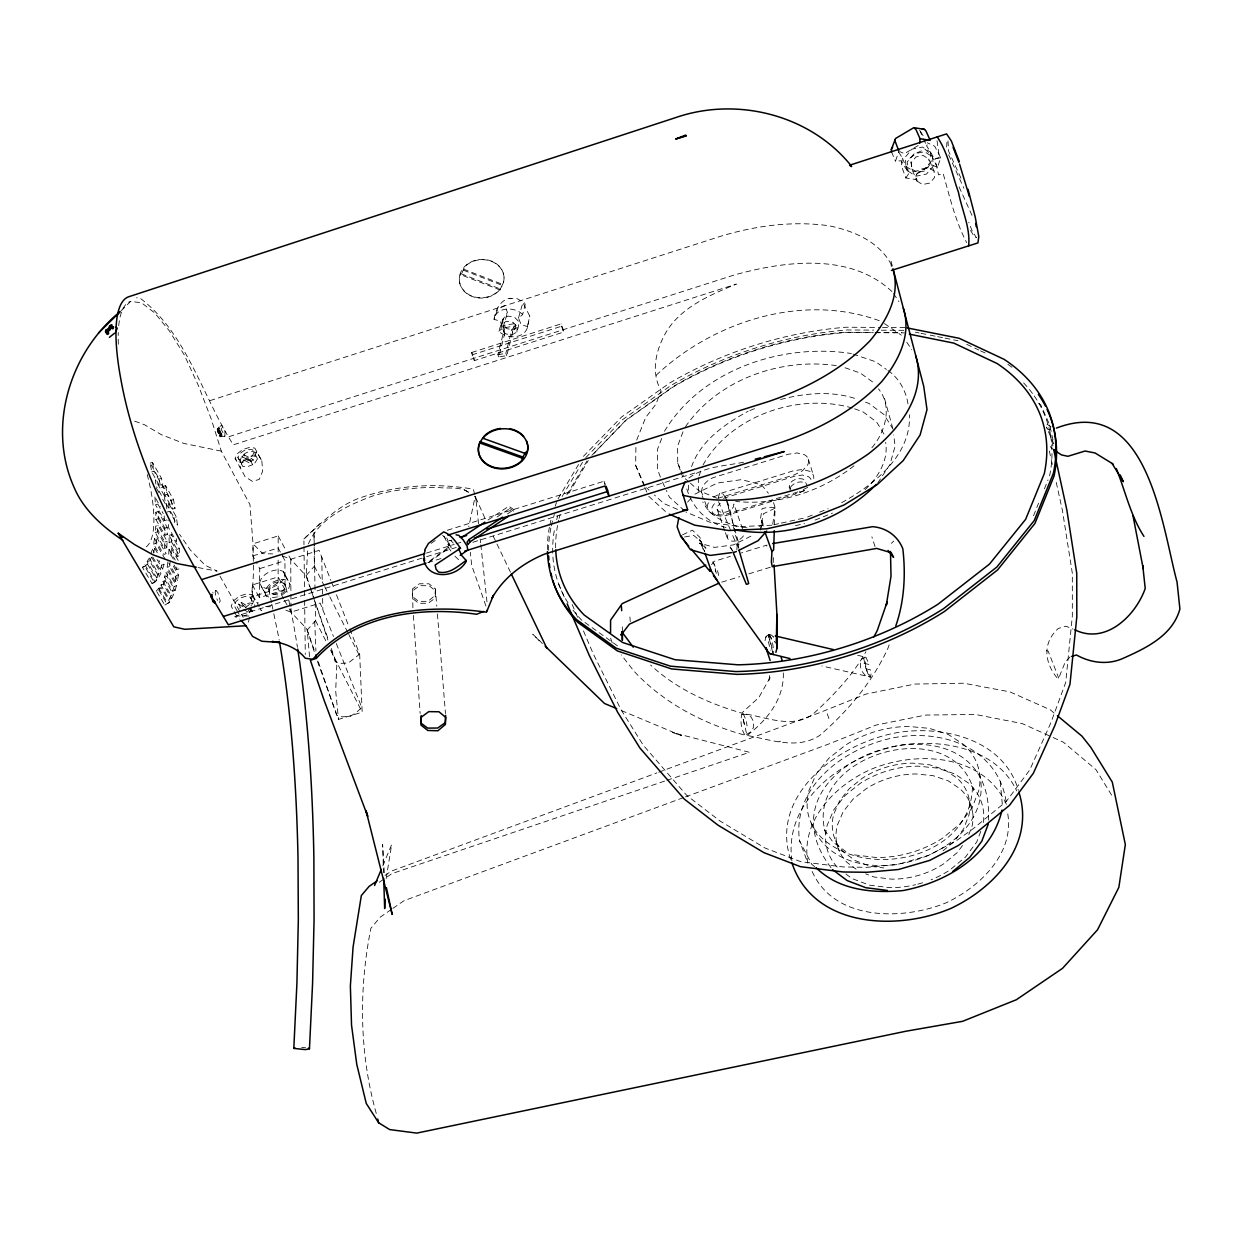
<?xml version="1.0" encoding="UTF-8"?>
<svg xmlns="http://www.w3.org/2000/svg" width="1242" height="1242" viewBox="0 0 1242 1242"><rect width="100%" height="100%" fill="white"/><g stroke="black" fill="none" stroke-linecap="round" stroke-linejoin="round"><path stroke-width="0.75" stroke-dasharray="5 3.75" d="M283.611 598.722L278.084 588.646L278.146 559.537M278.161 551.821L278.192 535.923L253.026 543.841L252.84 555.935L257.063 563.666M791.868 860.815C783.267 797.938 846.625 755.229 901.335 744.921C943.656 739.006 996.767 748.445 1016.717 790.906M252.84 555.935L278.177 547.97L284.961 560.685L285.008 589.655L259.407 597.65L259.749 568.603L257.948 565.312M644.055 485.746L635.64 465.393L635.935 445.49M285.008 589.655L278.115 576.893L252.39 584.935L251.148 606.018M476.105 500.852L475.189 496.303L468.824 526.686M261.829 460.922L262.667 471.199L259.299 479.334L252.592 481.461L245.14 476.773L235.111 458.314L237.284 453.703L242.749 449.542L249.456 447.399L254.827 448.098L261.829 460.922L257.948 454.075C251.971 448.641 242.656 452.352 240.436 459.664L240.172 467.83M774.496 524.823L775.101 507.404L772.353 499.129M988.461 820.139C995.494 679.25 743.523 757.62 832.528 869.586M311.137 590.121L306.277 575.465L307.643 550.299M937.027 140.703L939.418 157.594L934.838 159.085L938.579 174.889L943.144 173.43C949.664 196.826 955.377 221.029 966.68 242.625M412.903 607.742L412.468 588.925L419.47 583.771L428.987 583.787L435.399 588.972L436.796 606.236M179.019 568.914L176.69 569.643L176.876 566.43M170.977 554.972L171.349 548.56L169.021 549.306L168.633 555.717L170.977 554.972L174.548 561.167M435.399 588.972L435.01 595.461L427.993 601.361L418.538 601.345L412.111 596.207M166.77 547.691L167.158 541.295L158.029 525.428L155.685 526.173L155.234 532.57L164.41 548.436L166.77 547.691L157.594 531.809L158.029 525.428M527.431 327.438L527.353 326.491L521.236 324.83L518.488 317.999L522.618 314.63L525.18 304.632L524.745 303.095L522.913 302.551L529.682 315.996L527.431 327.438A17.326 13.538 16.7 0 1 499.548 332.049L498.88 331.179L502.296 320.545L507.481 312.41L504.733 305.625L497.685 309.242L494.052 319.396L500.169 321.057L502.963 327.857L498.88 331.179M164.41 548.436L164.829 542.024L155.685 526.173M946.637 147.053L946.947 142.193M947.972 140.889L948.64 151.229L961.386 179.081M501.52 324.224L501.131 329.44L505.463 333.865L511.983 334.905L516.889 331.987L518.349 326.817L518.783 321.6L514.467 317.16L507.931 316.105L503.041 319.07L501.52 324.224L506.425 321.259L512.977 322.315L517.309 326.77L516.889 331.987M503.041 319.07L502.653 324.286L506.969 328.695L513.458 329.751L518.349 326.817M252.219 596.269L253.523 571.537L253.026 544.275M769.59 675.539L768.922 681.097L770.024 677.62L758.893 697.445L741.722 713.125C708.608 703.5 676.067 688.767 650.637 665.044M783.329 672.916C784.214 699.106 766.64 720.779 746.737 735.668C704.276 724.272 663.849 703.407 633.731 670.882L621.217 654.813M250.9 607.897L249.285 614.169L243.836 615.861L239.489 615.085L237.89 612.135M790.098 490.217L789.431 484.007C792.551 479.443 798.885 477.394 804.04 479.474L806.958 484.985M386.169 878.56L391.665 844.544L382.753 865.922M308.435 543.872C318.946 518.395 348.179 505.013 372.74 495.993C393.621 489.488 415.651 487.469 437.432 487.345C447.601 489.084 459.587 485.948 468.498 492.251M772.741 524.233L775.101 507.404L767.758 507.264L762.076 508.661L760.523 518.675L763.085 525.971M760.492 529.806L761.874 520.382L763.659 525.661M167.981 561.726L167.096 567.315L175.215 581.272L177.559 580.542L178.413 574.937L173.026 565.638M772.772 652.702L768.27 634.74L766.035 636.742L764.932 640.981L766.019 636.696L768.456 634.584L771.53 635.097L773.502 637.13L771.53 635.066L768.456 634.584L768.425 641.788L770.428 650.234M175.215 581.272L176.085 575.667L168.881 563.263M177.559 580.542L169.455 566.569L170.34 560.98M743.446 535.876C740.387 540.379 734.1 542.552 729.038 540.317L727.284 538.019L727.765 535.054L730.327 532.197M766.764 546.107L766.919 545.098L741.334 552.969M773.192 562.61L773.549 556.199M724.738 530.831L717.1 509.251L717.597 506.301L720.205 503.429M165.202 559.257L155.964 543.344L156.911 537.786L154.536 538.547L153.573 544.089L159.131 553.637M248.509 622.164L249.502 616.963M760.601 529.961L761.998 523.705L759.514 526.468M898.835 152.098L902.391 158.107L901.319 165.574L905.868 177.963L916.472 179.64L916.813 173.818L932.012 164.922L937.415 167.359L940.768 157.889L934.76 146.292L927.277 142.752M506.783 355.631L505.851 353.396L511.766 329.844L513.8 327.593L514.949 323.603L504.159 325.388L502.994 329.378L504.764 333.368L498.787 356.92L506.783 355.631L512.667 332.064L514.7 329.813L515.849 325.823L514.949 323.603M498.787 356.92L497.871 354.7L503.864 331.148L502.994 329.378M527.353 326.491L529.511 318.79M736.832 549.942L737.391 542.909L738.943 548.452M518.488 317.999L522.913 302.551M175.106 590.431L176.457 585.712L168.307 571.708L165.931 572.453L164.534 577.142L172.731 591.176L175.106 590.431L166.909 576.397L168.307 571.708M172.731 591.176L174.097 586.457L165.931 572.453M502.963 327.857L507.481 312.41M503.895 331.598L505.059 327.609L504.159 325.388M718.218 498.026L719.584 493.4L721.959 492.67C733.432 506.565 730.808 528.44 739.052 544.384L736.708 545.114L731.647 532.911M494.052 319.396C495.294 310.593 499.858 300.269 509.639 298.328L517.34 298.748L524.745 303.095M152.75 557.021L160.234 569.814L162.624 569.053L164.037 564.396L162.19 561.198M160.234 569.814L161.662 565.141L158.883 560.359M153.278 553.078L154.753 548.436L152.362 549.197L150.887 553.823M905.868 177.963L908.88 173.414L901.04 160.761L895.466 161.243L898.898 151.182M889.148 644.846L887.937 648.293C872.272 682.184 847.929 711.076 819.829 735.357C796.821 750.494 769.419 739.099 744.998 735.093C740.931 729.24 740.248 721.136 741.769 714.29L743.135 713.638C765.553 716.743 790.719 728.852 811.989 715.035C832.575 696.42 852.26 676.052 865.938 651.708M277.385 596.936L271.035 597.79L266.409 596.144L259.578 583.01C261.457 574.58 270.585 570.078 278.643 569.814L283.269 571.413L290.069 584.532L288.377 589.282L283.735 593.816L278.969 596.16M708.39 502.777C703.096 513.753 719.661 518.333 727.548 515.073L799.879 492.67L806.539 489.364M283.269 571.413L284.977 575.062L283.285 579.797L278.612 584.345L272.231 587.482L265.866 588.335L261.224 586.69M699.06 475.826L702.351 466.775M703.019 464.958C731.119 415.201 799.072 392.255 852.943 408.214M266.409 596.144L264.748 592.45C266.58 584.035 275.693 579.502 283.719 579.269L288.346 580.883M691.561 466.713C700.535 440.724 724.986 423.972 748.088 411.257M683.007 431.812L677.604 446.08L677.728 463.188L680.259 470.159M980.761 831.364L976.724 842.014L965.531 857.027L949.959 869.928A82.22 61.091 -16.5 0 1 931.112 879.771M968.807 834.593L972.113 825.961A66.944 49.789 -16.4 0 0 960.097 788.872L947.972 780.721L933.006 775.66L916.239 773.968A71.353 53.127 -16.5 0 0 866.062 788.825L852.943 799.336L843.178 811.678L837.418 825.045A66.913 49.773 -16.6 0 0 847.199 862.569L856.048 869.136M661.738 438.364L657.623 448.999L657.561 469.492L661.023 478.791M664.486 431.269C701.575 369.619 782.258 342.823 851.344 353.52M1070.107 656.894L1065.248 661.986L1058.743 678.101L1056.895 677.651C1044.196 661.986 1042.473 642.611 1058.324 628.468L1065.884 626.185L1073.057 629.089M636.68 440.118L645.685 417.498L656.055 403.992L661.008 390.656C651.056 372.631 655.419 352.216 664.563 334.89C679.017 307.892 709.524 295.239 736.382 284.076L233.341 444.822C202.384 396.803 187.371 334.238 140.299 298.313L136.527 297.769M1033.53 515.678L1038.622 503.15M1044.413 488.836L1048.046 479.893M252.421 604.093L254.734 598.737L252.561 594.825L246.723 593.816L239.473 596.082L233.543 600.771L231.167 606.112L233.31 610.055M711.619 564.613L713.933 561.415L730.374 556.354M257.498 458.764L254.889 462.987L245.963 458.158L244.255 454.914L242.035 456.606L243.743 459.85L252.654 464.694L246.801 466.93L242.78 466.387L237.859 457.429L239.473 453.982L243.572 450.877L248.571 449.278L252.592 449.806L257.498 458.764L255.992 456.311L251.971 455.783L245.963 458.158M254.082 452.259L252.483 455.705L248.384 458.826L243.354 460.425L239.333 459.897L237.859 457.429M256.846 451.374L254.703 455.985L249.207 460.177L242.469 462.334L237.082 461.605L235.111 458.314M478.558 523.736L475.748 497.592L485.917 520.445M241.305 463.918L243.743 459.85M171.644 598.411L173.492 594.67L165.264 580.604L162.873 581.349L160.963 585.06L169.254 599.156L171.644 598.411L163.354 584.299L165.264 580.604M169.254 599.156L171.117 595.415L173.492 594.67M159.023 576.925L160.948 573.245L151.555 557.208L149.149 557.968L147.161 561.617L156.616 577.685L159.023 576.925L149.583 560.856L151.555 557.208M156.616 577.685L158.557 573.99L160.948 573.245M460.953 273.675L459.695 275.941A22.403 19.173 -5.4 0 0 471.976 296.419A22.403 19.173 -5.4 0 0 498.57 291.063L499.843 288.812L460.953 273.675L461.077 274.839L500.014 289.976L503.662 282.043A22.403 19.173 -5.4 0 0 491.444 261.348A22.403 19.173 -5.4 0 0 464.694 266.813L461.077 274.839M219.415 602.463L220.253 600.973L217.831 592.543L215.984 590.509L212.304 591.658M215.984 590.509L215.145 591.968L215.797 596.098L217.567 600.445M562.098 496.505L582.529 462.257M566.849 494.782L586.907 461.092M568.727 493.416L588.258 460.596M558.077 498.741L578.555 464.492M940.768 157.889L934.279 158.448L926.594 145.764L928.395 143.063M877.675 483.076L889.909 464.648L895.094 446.235L893.712 434.855M871.9 447.725C885.36 431.952 892.796 406.398 878.513 388.886M224.864 436.284L225.019 431.626L221.728 425.432L217.598 427.543L217.474 431.626L220.222 436.765L224.864 436.284L221.573 430.089L221.728 425.432M714.398 503.771L712.675 506.146A13.491 8.415 -19.5 0 0 714.662 514.514L717.224 515.601M685.444 426.798C717.876 379.524 780.613 357.634 836.285 365.598M962.519 845.523L957.116 852.711L943.656 863.842A71.213 52.909 -16.5 0 1 891.244 879.134L874.011 876.992L865.658 873.84M656.273 375.379L656.909 374.556C715.113 320.312 805.033 292.429 881.385 321.492M314.164 547.272L314.366 566.166L306.277 575.465M217.117 429.468L217.8 428.707L219.492 430.865L218.483 431.191L217.117 429.468L218.142 429.142M217.381 431.005L218.049 430.244L219.756 432.402L220.331 435.88L217.381 431.005L218.39 430.679M309.553 656.723L307.209 630.098L315.561 620.658L315.22 601.423M474.677 494.502L473.357 489.193C436.827 482.796 398.62 484.908 363.394 496.769C339.159 504.143 321.88 522.634 303.902 538.997L303.98 544.757M790.486 487.283C793.591 482.703 799.926 480.654 805.08 482.75M163.851 603.534L156.383 590.913L158.805 590.152L161.196 587.497L169.812 602.106L164.782 605.102L169.812 602.106M156.383 590.913L158.79 588.242L161.196 587.497M154.427 582.731L156.849 580.092L147.348 563.961L142.426 567.315L151.99 583.492L154.427 582.731L144.864 566.538L147.348 563.961M687.571 502.125L691.251 498.135M151.99 583.492L156.849 580.092M585.789 457.646L622.459 419.765L670.556 385.734A268.35 169.036 -17.9 0 1 847.013 329.968L873.716 330.139M591.86 455.348L625.192 420.867L672.527 387.349A263.739 166.102 -17.9 0 1 846.206 332.483L873.343 332.67M594.142 453.237L626.946 419.299L673.552 386.309A259.423 163.106 -18 0 1 844.607 332.251L873.25 332.452M583.429 456.342L621.45 417.11L669.609 383.064A268.629 168.959 -17.9 0 1 846.221 327.22L880.594 327.422M121.079 310.857L130.721 301.356L141.635 302.862L154.784 312.984L169.254 330.745L184.251 354.886L198.503 385.843L211.187 418.88L221.324 451.157L249.968 504.656L253.026 543.841L262.792 553.637L272.743 553.901M303.902 538.997L320.979 522.54M891.352 543.344L893.805 541.046M349.825 628.98L359.668 654.177L348.365 662.964L340.603 663.352L335.185 661.738L330.946 649.054M865.069 489.627C877.752 477.86 888.822 460.239 885.608 442.323M854.015 465.812C821.148 491.785 777.539 505.727 735.683 501.457M943.02 850.77L953.856 841.859L963.606 828.88L968.946 815.062A67.27 49.758 -16.5 0 0 956.93 777.989L944.758 769.854L929.746 764.824L912.901 763.162A71.694 53.096 -16.6 0 0 862.491 778.113L849.311 788.654L839.483 801.012L833.692 814.395A67.239 49.758 -16.7 0 0 843.458 851.903L855.272 860.644L870.347 866.295L883.807 867.941M429.949 560.779L448.284 547.365L450.256 547.132L446.996 540.13L442.633 535.24M247.779 608.518L252.623 611.514L253.71 610.645M239.644 608.145L240.544 607.431L238.681 604.109L241.088 602.215L249.145 607.198M241.088 602.215L242.951 605.522L249.471 602.96L253.818 603.721M245.559 607.509L249.999 603.985L251.738 599.995L250.123 597.06L245.761 596.3L240.343 598.007L235.918 601.501L234.148 605.491L238.557 613.424M242.035 456.606L250.931 461.45L253.182 459.726L254.889 462.987M688.891 477.999C704.493 466.2 725.732 466.029 744.222 462.086M428.676 562.424L450.256 547.132M431.145 543.344L435.461 540.301M391.323 909.454L380.3 917.093L370.892 928.286C358.55 989.998 359.342 1054.66 376.807 1115.332M392.891 908.368L403.929 900.745L683.705 797.519M384.973 875.486L391.308 871.139L656.94 772.866M379.291 882.27L385.548 877.97M387.116 876.899L391.82 873.654L665.107 780.939M488.028 520.025L508.816 506.208L513.862 509.655L514.856 511.952L509.81 508.506L508.816 506.208M497.033 516.998L509.81 508.506M507.45 513.924L513.862 509.655M841.641 502.668C873.949 484.861 911.457 455.286 909.408 414.735M807.719 487.361L799.646 491.382M713.607 497.079L721.602 493.105L793.685 470.718L802.472 469.476L809.737 471.308A16.969 10.557 -18 0 1 813.758 478.605M918.149 145.547L904.409 153.666L900.279 151.803M774.977 508.242L763.426 513.784L761.548 522.587L762.836 526.204M682.448 534.852L692.462 530.21L699.914 537.413L704.742 551.417M750.851 536.187L733.432 544.896L714.507 547.396L699.324 543.049L705.968 548.281L699.541 539.633L703.438 550.315M804.055 490.807L795.594 493.416M694.915 494.145L717.286 483.045L741.583 479.629L761.532 484.846L768.379 493.276M273.038 594.514L281.546 591.984L284.589 589.003L285.707 585.898L284.589 583.492L281.546 582.436L277.416 582.995L270.228 587.978L269.11 591.083L270.197 593.505L277.571 594.934A9.098 6.707 -10.8 0 0 285.986 587.373L284.744 584.314L281.748 582.514M779.184 741.784L780.519 741.148M749.873 410.543L755.229 408.401M807.595 516.982L812.734 514.918M819.596 512.17L828.166 508.739M815.109 520.056L832.466 513.101M248.928 616.016L236.772 616.001L424.795 557.27M658.757 772.182L818.866 712.955L865.953 694.092L914.873 684.063L963.776 683.224L1009.824 691.841L1050.142 709.71L1055.917 714.523M685.522 796.852L829.051 743.896L875.967 725.095L925.663 715.066L975.389 714.461L1022.275 723.589L1051.4 736.77M666.938 780.318L749.485 752.31L672.621 732.547L681.579 735.73L620.255 710.082M209.945 400.638L721.105 236.135C755.99 225.671 792.66 220.657 828.942 225.78C854.496 230.965 880.935 242.283 892.625 267.232L890.964 260.913L891.259 266.611M219.166 432.061L220.191 431.735L221.852 433.862L219.166 432.061L217.987 428.226L218.887 427.155L219.492 430.865M218.732 432.728L219.756 432.402M471.681 352.511L561.073 323.883L563.309 329.689L563.728 332.033L474.382 360.615L471.681 352.511L474.382 360.615M219.43 433.598L220.439 433.272L222.116 435.383L219.43 433.598L219.881 436.346L221.029 436.765L220.439 433.272M220.502 433.737L221.511 433.411L221.775 434.948L220.75 435.274M219.182 435.476L220.905 436.02L219.881 436.346M471.96 354.886L561.477 326.242L561.073 323.883M229.009 436.641L733.556 275.212C784.742 260.836 850.615 252.219 892.455 292.025M150.189 463.111L152.502 462.366L161.476 478.294L163.012 487.097L160.715 487.827L151.726 471.944L150.189 463.111L159.178 479.024L160.715 487.827M151.726 471.944L154.024 471.199L163.012 487.097M159.178 479.024L161.476 478.294M163.307 486.336L165.605 485.606L173.492 499.595L175.044 508.366L172.762 509.08L164.86 495.123L163.307 486.336L171.21 500.309L172.762 509.08M164.86 495.123L167.142 494.394L175.044 508.366M162.702 499.284L165.403 504.035L164.332 495.698L162.034 496.427L156.616 486.895M166.847 519.901L164.534 520.631L155.467 504.795L157.796 504.05L157.563 500.945M171.21 500.309L173.492 499.595M166.816 508.708L166.164 503.709L168.462 502.979L176.364 516.92L177.466 525.242L175.169 525.971M155.793 512.278L158.122 511.533L167.204 527.369L167.313 534.51L164.969 535.255L155.855 519.404L155.793 512.278L164.876 528.114L164.969 535.255M167.251 512.046L169.549 511.316L177.466 525.242M155.855 519.404L158.215 518.659L158.122 511.533M166.164 503.709L174.082 517.65L176.364 516.92M164.876 528.114L167.204 527.369M155.234 532.57L157.594 531.809M169.052 535.38L171.365 534.65L179.329 548.56L179.485 555.702L177.156 556.432L169.16 542.521L169.052 535.38L177.032 549.29L177.156 556.432M153.573 544.089L155.964 543.344M164.829 542.024L167.158 541.295M169.16 542.521L171.489 541.791L171.365 534.65M177.032 549.29L179.329 548.56M147.161 561.617L149.583 560.856M142.426 567.315L144.864 566.538M161.662 565.141L164.037 564.396M167.096 567.315L169.455 566.569M164.534 577.142L166.909 576.397M176.085 575.667L178.413 574.937M160.963 585.06L163.354 584.299M174.097 586.457L176.457 585.712M259.749 568.603L284.961 560.685M282.353 555.904L290.737 559.273L319.132 550.361L330.853 580.402M447.368 530.241L604.093 481.213L605.413 484.582M278.084 588.646L252.204 596.734L258.336 603.053M444.108 536.265L448.704 546.123L448.269 541.248L451.933 540.099M426.549 553.047L454.23 544.4M456.078 543.825L461.589 542.102M237.75 615.628L234.738 616.56L240.016 619.168M426.658 556.695L456.249 547.474M472.892 542.273L696.669 472.472M427.807 562.626L442.587 558.031M285.815 610.133L290.985 612.151L320.172 603.069L333.461 636.432M723.449 498.321L795.097 476.074L802.363 475.049L808.169 476.524A13.553 8.461 -17.9 0 1 811.197 480.08M797.83 491.956L726.71 513.971L722.254 514.964L714.057 514.576M721.742 582.156L739.797 576.63M748.817 573.851L770.459 567.206M317.331 661.07L338.507 719.413L362.167 712.163L359.668 654.177M780.55 399.52C805.313 392.969 832.621 390.516 857.12 399.194M717.969 498.29L794.352 474.832L802.487 470.78L807.611 465.051A17.078 10.526 -18 0 0 804.552 454.758L797.255 452.957L788.422 454.215L715.889 476.804C706.093 479.133 696.684 489.783 704.152 499.641M773.719 524.776L779.402 523.519M781.296 523.099L805.887 517.666M795.454 525.63L804.537 523.627M505.059 327.609L515.849 325.823M497.871 354.7L505.851 353.396M684.621 536.994L693.626 535.38L700.814 541.357L704.478 551.712M771.825 525.195L738.912 526.67L709.57 522.106L685.894 511.968M882.503 327.422L905.402 327.562M881.339 330.186L906.132 330.341M875.16 332.468L901.878 332.654M875.284 332.685L904.378 332.887M741.94 714.321L746.923 714.398L751.208 717.131L753.63 721.819L753.552 727.207L750.944 731.864L746.38 734.472L746.954 735.481L742.98 718M265.648 606.655L272.479 606.81M864.028 663.306L869.214 664.517L865.891 657.22L863.314 656.63L866 668.786L870.642 677.061L821.862 665.96M509.639 298.328L511.13 298.406M301.682 1047.487L305.579 1047.72M854.434 854.9L876.231 857.508A89.921 65.686 -16.7 0 0 942.771 838.024L959.864 823.974L972.16 807.688L978.82 790.393A84.565 61.836 -16.6 0 0 963.528 744.408L948.236 734.457L929.42 728.355L908.368 726.446A90.154 66.028 -16.7 0 0 845.367 745.231L828.833 758.319L816.444 773.642L809.039 790.254A84.518 61.821 -16.8 0 0 820.776 836.937C867.335 881.525 972.098 857.694 972.439 786.031L973.681 790.316C951.9 710.936 801.463 755.524 825.821 833.894L824.331 829.703L832.87 841.998L845.911 851.608M747.016 527.819C729.97 525.801 710.797 518.085 702.832 502.001M198.13 567.563L217.179 571.165L205.178 565.25L190.399 550.097L179.562 534.324M915.401 332.204L919.096 332.949M920.959 333.322L928.364 334.797M930.211 335.169L935.769 336.287M937.632 336.66L943.175 337.777M945.038 338.135L958.001 340.743M221.324 451.157L183.894 443.441L161.382 434.7L144.491 424.748L133.919 420.867M866 668.786L870.487 669.842L871.015 674.437L870.642 677.061L866.776 676.378C861.311 672.807 858.47 665.107 861.7 659.16L864.742 657.189L866.14 669.624L869.478 676.999M857.694 655.31L865.891 657.22M1046.354 650.699L1048.186 651.15L1058.743 678.101M853.083 354.11L875.688 361.764L886.415 369.417M845.041 367.756L860.256 373.004L873.98 382.955M865.519 402.191L868.872 403.386L884.009 414.58L893.014 429.173M854.605 408.82L862.926 411.801L876.666 422.078L884.801 435.414M463.452 269.11L502.389 284.309M463.592 270.275L502.544 285.474M717.053 498.244L698.842 490.637L690.474 483.309M725.996 527.524C705.689 522.245 690.94 505.944 685.957 485.839M677.573 509.422L663.849 503.538L654.441 494.999M1053.123 737.546L1063.4 742.204L1095.941 769.605L1113.406 798.078M966.742 344.345L978.82 350.011M980.543 350.818L985.713 353.256M244.255 454.914L253.182 459.726M712.799 561.927L714.957 565.995L715.392 571.615M463.98 489.519L468.576 492.36M242.951 605.522L246.164 607.524M238.681 604.109L243.51 607.121M243.758 609.434L250.185 613.455L248.322 610.133M908.057 171.179L916.022 176.193L926.454 174.082L933.285 166.071L932.525 156.803L930.444 152.114L922.496 147.037L912.016 149.164L905.216 157.222L906.055 166.475L908.057 171.179L907.219 161.926L914.05 153.837L924.56 151.71L932.525 156.803M916.969 181.053L922.527 184.546L929.808 183.071L934.589 177.482L934.062 171.039L928.752 159.023L923.225 155.498L915.959 156.973L911.24 162.562L911.814 168.974L916.969 181.053L916.41 174.61L921.176 169.005L928.504 167.515L934.062 171.039M911.814 168.974L917.326 172.452L924.545 170.992L929.28 165.434L928.752 159.023M906.055 166.475L914.003 171.474L924.39 169.378L931.205 161.382L930.444 152.114M1046.928 424.205L1051.027 426.938M884.444 323.603L901.273 335.154M887.937 370.504C899.332 378.158 906.567 391.913 908.181 405.497M617.429 645.809L581.52 620.022A246.413 154.598 -18.2 0 1 577.468 615.566M845.895 873.995L851.934 878.513L869.291 885.111L889.225 887.626A82.22 61.091 -16.5 0 0 915.618 884.692M814.705 866.59L811.787 864.385L799.6 840.834C791.449 785.13 847.184 745.976 896.196 737.282C945.472 729.07 1000.121 749.594 1006.563 804.707C983.68 753.366 915.633 750.152 869.897 769.807C834.205 786.077 800.5 820.915 807.828 863.066L799.6 840.834M1038.793 403.184L1040.765 404.83L1049.707 424.966L1053.837 443.922L1046.401 427.077M689.077 482.082L684.901 478.403L683.317 475.018M768.456 634.584L776.25 643.62M684.513 510.741L669.391 497.142L666.349 490.466M646.368 487.687L649.054 490.124M648.759 496.303L667.559 513.443M454.929 556.214L459.633 560.654M542.412 643.511L532.756 634.181L540.503 641.959M732.796 551.184L729.116 545.471L732.252 550.346M453.346 543.096L451.079 540.751L448.471 540.223L449.309 544.12L453.082 550.144M289.153 608.797L290.985 612.151L306.743 628.825L314.878 651.926M1050.173 446.577L1052.316 448.89M288.951 555.935L290.737 559.273L306.075 575.853L309.724 586.441M789.043 486.957L790.906 489.208M450.908 551.029L448.284 547.365M717.1 509.251L718.854 511.533C723.993 513.738 730.296 511.533 733.417 507.015L733.882 504.05L743.275 531.095M522.618 314.63L521.966 313.76A17.326 13.538 16.7 0 0 505.168 309.258A17.326 13.538 16.7 0 0 493.974 318.464M743.135 713.638L746.178 720.344L747.063 725.933M1046.525 427.372L1048.139 429.732L1050.266 429.08L1049.707 424.966M893.541 293.64L898.96 301.651M906.784 342.218L911.752 349.732M920.679 131.73L923.101 135.626M970.514 230.407L973.914 235.949L976.414 237.719L971.927 230.438L968.76 222.194M144.91 564.737L154.427 580.852M158.79 588.242L167.422 602.851M158.805 590.152L167.189 604.357M149.149 557.968L158.557 573.99M162.873 581.349L171.117 595.415M157.02 559.459L162.624 569.053M154.753 548.436L157.532 553.218M152.362 549.197L154.225 552.38M154.536 538.547L163.758 554.429L166.118 553.684L156.911 537.786M174.004 565.001L176.69 569.643M171.349 548.56L179.376 562.486M169.021 549.306L175.262 560.126M158.215 518.659L167.313 534.51M171.489 541.791L179.485 555.702M155.793 498.585L160.327 506.503M157.796 504.05L163.23 513.567M164.332 495.698L155.328 479.816L155.964 484.83M156.399 488.168L159.1 492.934M234.195 611.623L236.849 616.327M219.974 576.117L243.184 617.383M250.76 608.192L252.623 611.514M250.123 597.06L255.433 606.655M252.561 594.825L261.332 610.66L260.199 608.627M252.39 584.935L259.407 597.65M284.542 600.398L288.222 607.105M259.578 583.01L264.748 592.45M769.512 634.6L772.415 641.881L773.859 651.879M278.192 535.923L285.365 549.259M284.977 575.062L290.069 584.532M250.931 461.45L252.654 464.694M812.175 871.496C834.267 921.3 902.732 920.586 946.249 902.763C980.683 886.462 1016.406 851.872 1007.076 810.421M315.561 620.658L326.118 641.384M330.512 650.016L362.167 712.163M314.366 566.166L323.836 584.951M324.69 586.659L328.99 595.197M329.86 596.905L347.931 632.768M348.785 634.476L359.978 656.676M701.559 492.391L702.755 494.921M493.183 536.109L510.555 572.407M677.728 463.188L682.51 473.342M446.732 537.957L448.269 541.248M662.545 482.129L665.588 488.805M948.64 154.815L963.885 188.225M959.072 186.89L973.278 218.188M937.415 167.359L931.562 155.374L925.057 149.195L917.17 152.782L910.029 158.013L912.466 170.278M635.64 465.393L645.033 486.46M474.708 496.179L475.546 498.058M919.654 130.146L922.744 137.086M923.505 138.825L926.594 145.764M644.846 487.501L647.191 492.779M558.776 584.252L565.638 600.274M718.513 501.628L730.917 531.172M572.22 604.543L578.213 618.609M583.476 630.92L593.226 653.773L621.093 709.803L643.216 745.138L686.717 795.377L719.987 820.993L765.025 848.038L800.95 861.746L843.008 866.916L866.217 867.351L897.329 864.587L927.991 855.629L955.843 841.113L973.091 828.787L1006.299 801.416L1029.742 769.993L1050.825 722.875L1065.729 682.386L1072.327 616.048L1072.327 573.23L1062.422 510.462L1055.886 480.732M902.391 158.107L908.88 173.414M891.57 151.928L895.466 161.243M875.02 546.589L871.884 536.839M503.864 331.148L504.764 333.368M511.766 329.844L512.667 332.064M513.8 327.593L514.7 329.813M277.416 582.995L277.23 582.079A9.098 6.707 -10.8 0 0 268.8 589.624L270.197 593.505M336.303 643.542L361.779 707.521L356.268 712.52L350.166 716.417L342.202 716.836L336.629 715.221L317.999 660.806M485.948 606.018L471.665 565.327L470.345 552.333M331.552 582.203L333.663 587.606M336.473 594.794L349.126 627.179M561.477 326.242L563.728 332.033M790.549 859.262C769.077 793.529 840.291 742.514 897.5 732.578C943.904 724.924 1004.095 739.844 1018.393 790.331M327.655 637.689L314.769 601.128M811.15 823.011C841.253 904.688 999.049 857.943 979.488 773.3M680.895 471.898L683.426 478.869M827.234 713.824L829.144 719.102M704.788 501.442L707.381 508.677M725.375 532.632L727.284 538.019M835.664 840.741L839.421 851.391M310.329 588.211L327.919 640.003M331.319 648.479L336.815 664.641L335.682 691.002L338.507 719.413M610.629 638.124L612.259 642.983M311.742 591.953L314.164 599.296M307.209 630.098L314.94 653.773M808.356 459.183L813.526 475.748M969.521 801.354L972.672 812.252M725.235 495.853L726.772 501.24M727.284 503.041L739.052 544.384M884.537 398.542L892.517 427.372M726.197 499.424L729.101 510.12M717.534 570.637L719.553 579.082M716.308 573.416L714.01 563.511M768.689 634.615L773.642 654.379M147.255 474.491L150.53 488.479A100.618 29.637 70.5 0 1 146.245 546.837M743.182 719.273L744.47 725.018M1049.35 451.017L1052.626 465.874M1049.971 432.495L1053.666 449.418M268.8 589.624L271.47 602.432M271.858 604.326L273.426 611.887M273.83 613.781L278.534 636.463A797.224 209.215 -82.6 0 1 279.171 640.111M737.391 542.909L738.524 548.405M604.093 481.213L604.668 484.396M165.605 485.606L167.142 494.394M152.502 462.366L154.024 471.199M220.191 431.735L219.57 428.04L218.685 429.095L219.694 428.769L217.987 428.226L218.483 431.191M212.863 592.279L213.003 593.117M384.306 872.707L382.629 844.42L383.514 872.707M499.843 288.812L500.014 289.976M174.082 517.65L174.951 524.31M168.462 502.979L169.549 511.316M480.204 538.981L480.607 542.801M480.825 544.695L487.175 603.798M1000.276 781.699L1002.496 806.462M437.417 613.905L445.49 713.591M629.896 616.963L630.268 621.574M176.395 538.702L176.643 541.807L168.695 527.912L168.089 520.119M529.682 315.996L529.76 316.943M164.177 515.958L164.534 520.631M154.893 497.002L155.467 504.795M413.415 615.427L420.138 713.482M314.723 621.59L315.918 651.072M622.32 626.791L622.428 631.728M321.725 557.021L322.237 581.504M322.408 589.034L322.563 596.579M322.61 598.458L322.842 609.76M698.408 477.642L698.687 493.291M315.018 589.872L314.009 532.15L314.148 545.378M688.394 485.187L688.487 492.81M303.995 546.682L304.616 598.628M304.632 600.538L305.284 654.41M290.737 559.273L290.97 606.484M290.97 608.378L290.985 612.151M285.986 587.404A803.791 204.325 -82.8 0 1 287.212 592.807M288.796 600.119A803.791 204.325 -82.8 0 1 290.349 607.555M290.721 609.434A803.791 204.325 -82.8 0 1 297.443 647.284M118.347 344.236A145.33 38.44 70.8 0 1 118.269 332.514M118.72 325.683A145.33 38.44 70.8 0 1 130.721 301.34M983.385 822.483A77.314 57.489 -16.4 0 0 968.713 783.252L954.679 773.89L937.415 768.084L918.086 766.174A82.422 61.37 -16.5 0 0 860.333 783.283L845.228 795.392L833.941 809.582L827.25 824.983A77.268 57.474 -16.6 0 0 838.35 868.344M922.62 882.783A82.22 61.091 -16.5 0 1 917.372 884.257M1007.867 364.325A251.101 157.455 -17.7 0 1 1012.525 367.741M547.412 549.616A250.962 157.222 -18.2 0 1 549.43 526.996M549.802 525.118A250.962 157.222 -18.2 0 1 551.588 517.541M555.143 506.208A250.962 157.222 -18.2 0 1 556.556 502.467M548.545 550.361A250.698 157.299 -18.2 0 1 550.92 527.772M551.324 525.878A250.698 157.299 -18.2 0 1 554.351 514.514M555.671 547.862A242.407 151.819 -18.2 0 1 558.667 520.181M559.117 518.349A242.407 151.819 -18.2 0 1 560.08 514.685M1034.244 395.95A246.816 154.753 -17.8 0 1 1049.49 476.307M1023.625 382.94A246.816 154.753 -17.8 0 1 1033.142 394.397M576.179 614.06A246.413 154.598 -18.2 0 1 572.484 609.387M568.044 602.929A246.413 154.598 -18.2 0 1 552.799 555.003M552.721 553.109A246.413 154.598 -18.2 0 1 554.957 527.136M556.695 519.699A246.413 154.598 -18.2 0 1 557.736 515.973M412.608 590.85L412.235 598.147L418.678 603.286L428.148 603.286L435.135 598.178L435.554 590.897L429.142 585.712L419.61 585.696L412.608 590.85M466.945 293.391A22.403 19.173 -5.4 0 0 503.615 281.732A22.403 19.173 -5.4 0 0 474.444 260.587A22.403 19.173 -5.4 0 0 466.945 293.391"/><path stroke-width="1.5" d="M610.552 632.892L610.583 620.193L622.226 603.596L705.829 565.141M764.777 531.607L771.887 551.464L773.626 549.989L774.294 530.629M297.738 649.131A803.791 204.325 -82.8 0 1 313.869 857.399L314.071 919.499L312.58 983.369L309.46 1048.76L305.516 1049.614L293.811 1048.403L296.916 983.369L298.328 919.841L298.002 858.113A797.224 209.215 -82.6 0 0 279.481 641.928M385.129 899.161L384.663 908.539L383.7 878.358M421.193 715.532L420.774 722.937L427.621 728.107L437.696 728.029L445.148 722.766L445.645 715.361M919.763 143.156L920.027 138.7L915.944 129.478L913.77 127.693L895.575 138.467L891.337 149.475L891.57 151.928M771.996 550.33L771.391 562.16L772.26 566.663L876.666 548.421L890.762 552.581M968.636 245.885C970.514 227.69 961.836 210.022 958.482 192.37C951.807 173.849 948.422 153.418 937.213 136.915M731.429 552.643L710.3 555.422L690.381 549.647L680.942 535.721M678.846 517.526L677.138 526.81L680.771 536.575M775.893 652.345L776.98 648.06L776.855 614.48L776.98 648.06M425.075 550.548L423.786 554.941L424.671 560.592M895.808 625.875C904.362 601.283 905.806 574.425 902.825 548.731C897.609 535.876 886.462 527.819 872.598 526.67L772.617 543.608M686.267 135.751L675.896 138.964L685.677 135.067L686.267 135.751L675.896 138.964M1002.015 810.094C991.52 855.754 946.342 882.379 903.043 890.561C872.629 893.417 838.893 890.312 816.149 867.692M988.322 823.943L981.817 841.191L969.754 857.384L952.94 871.325M241.243 620.534L246.118 625.984L252.53 636.37L261.891 641.26L279.838 642.471L272.308 641.477C284.822 643.03 297.288 648.215 305.33 658.26L312.86 659.285C354.746 610.272 426.456 603.736 486.476 612.213L493.369 595.43L492.096 598.07C503.538 577.53 523.13 562.952 544.586 554.103L687.618 509.701L681.672 490.373L685.118 481.772M374.587 885.499L381.278 869.478M115.677 331.94L117.229 328.369L116.174 327.019M106.346 331.102L106.036 330.03L106.967 330.76L105.694 332.623L106.036 330.03L108.411 328.711L109.7 325.777L112.184 325.094L110.942 325.078L109.653 328.012L110.585 328.757M108.753 332.996L106.564 332.934L107.759 330.217L108.691 330.962L107.185 334.409L106.564 332.934L107.806 332.251L108.427 333.725L107.806 332.251L109.001 329.534L109.933 330.279M424.811 549.74L428.474 543.406L443.627 531.918C451.343 534.479 455.892 542.024 460.487 548.234L435.135 565.017L436.004 569.084L438.457 572.019C449.231 574.565 458.096 566.119 466.107 560.421L461.698 555.5L458.453 548.467L460.487 548.234M873.809 636.991L877.302 630.455L887.192 601.811L886.276 605.351L891.011 576.195L890.483 551.432M891.337 149.475L892.672 147.053M521.609 460.813L522.835 457.009L479.986 441.655L478.76 445.49A24.793 20.012 -6.5 0 0 492.158 466.713A24.793 20.012 -6.5 0 0 521.593 460.798M522.835 457.009L525.677 452.274L525.878 453.703L482.967 438.286L484.364 435.88A24.793 20.012 -6.5 0 1 500.448 428.428M525.878 453.703L527.307 451.327A24.793 20.012 -6.5 0 0 526.515 441.003M120.148 311.649C69.521 352.619 46.886 427.481 74.303 487.858C83.804 510.214 103.102 527.136 122.834 540.286M502.637 517.122L468.995 539.54L466.961 542.288L468.001 544.586L470.035 541.822L508.444 516.222M114.59 333.182L109.405 337.327M766.656 531.079L758.148 540.674L738.664 550.423M214.307 601.361L214.447 602.215L213.189 601.718L214.307 601.361L215.208 603.038L213.189 601.718L211.202 596.967L211.652 594.452M211.932 596.191L211.202 596.967L212.32 596.61M119.698 312.208L98.522 332.965M876.247 484.396C840.477 521.097 785.41 539.571 734.891 529.806M718.295 582.638L767.401 650.963L770.351 654.037L773.642 654.379M386.433 887.704L392.177 914.423L366.033 810.7L367.725 816.351L324.193 700.535L310.36 660.278L316.213 658.446C356.361 614.681 420.65 606.189 476.633 614.262L483.65 611.406M709.958 569.302L709.834 571.165L711.185 570.715L705.083 553.435M460.208 555.36L467.83 549.942L467.054 546.061L463.266 539.991L458.733 535.333L456.109 534.821M377.056 880.935L369.122 886.384L361.344 895.529L353.07 947.072L350.368 985.962L351.533 1025.131L356.764 1064.347L366.235 1103.377L378.624 1122.768L389.693 1129.583L416.769 1133.108L905.775 1031.264L962.628 1021.312L1016.36 999.732L1062.547 968.325L1097.524 929.808L1118.825 887.425L1125.345 844.56L1112.289 782.087L1090.818 747.358L1081.953 736.133L1057.377 715.718M484.83 522.152L464.042 535.985L460.192 537.413M109.653 328.012L113.659 327.065L112.091 326.662L111.438 328.183L105.368 331.536L106.3 332.282M736.366 551.572L733.929 552.317M293.811 1048.403L294.897 1047.875M487.438 609.838L487.206 610.722M891.446 270.43L977.92 242.92L978.805 236.585L975.218 217.008L968.03 189.312M202.399 579.331L768.255 401.632C806.058 388.777 841.967 369.604 870.021 340.758C886.477 321.01 901.04 295.534 892.874 269.126M210.923 595.213L212.04 594.871M213.95 602.541L215.068 602.199M447.803 535.116L604.947 485.995L608.953 496.117L608.363 492.934M461.124 537.227L466.635 535.504M486.833 529.201L608.083 491.335L606.08 486.274M223.544 616.405L424.717 553.622M474.491 538.081L781.311 442.323C818.618 429.701 853.984 410.621 881.401 381.931C898.463 361.531 911.861 335.03 903.291 308.063M425.959 563.2L228.342 624.804C182.077 548.529 137.21 469.026 121.017 380.161A150.065 39.713 70.8 0 1 128.997 296.667L676.129 117.447C736.646 96.705 808.728 114.466 849.901 164.208L851.593 166.599L849.559 165.233L946.575 133.888L951.356 140.998L959.243 161.32M464.741 551.122L784.261 451.529L764.249 456.808M1056.414 428.086C1147.763 393.046 1161.844 525.847 1177.059 582.094L1179.9 608.953C1172.696 635.547 1146.056 648.107 1122.939 658.415C1107.771 665.184 1090.709 662.933 1076.457 654.984L1071.691 656.413M755.152 459.214L760.601 457.77M245.932 625.751L184.763 629.29L173.787 626.822L118.238 533.206L134.617 544.617L153.045 554.817L177.156 563.589L196.22 567.19M682.619 509.981L687.618 509.701M887.362 890.436L865.829 887.719L847.137 880.562L832.528 869.586M922.34 129.09L924.56 129.401L926.051 131.124L930.18 140.346L920.027 138.7M914.857 127.817L924.56 129.401M770.351 654.037L773.223 654.503M907.265 327.935L959.166 338.29L1004.017 359.295A251.381 157.392 -17.8 0 1 1053.418 473.155L1034.26 520.538L996.845 567.035L943.532 608.689A266.626 166.428 -18 0 1 735.869 671.565L670.54 666.193L616.249 648.184L576.583 619.618A250.962 157.222 -18.2 0 1 547.458 551.526M909.299 334.145L953.825 343.118L997.093 363.518A242.795 151.974 -17.8 0 1 1044.289 473.621L1025.659 519.311L989.486 564.085L938.052 604.186A257.56 160.746 -18 0 1 738.027 664.812L675.043 659.719L622.584 642.471L584.159 615.007A242.407 151.819 -18.2 0 1 555.733 549.802M790.036 658.586L773.456 654.534M775.272 635.951L833.351 649.582M480.157 443.083L523.037 458.438M1074.842 629.803C1105.427 645.002 1135.436 616.079 1145.217 588.537L1142.78 565.7L1143.245 568.836L1132.968 515.554M616.762 708.623L604.497 703.484L545.176 646.166M682.945 495.077L683.907 495.496C747.746 509.717 815.42 490.73 868.344 453.935C897.671 431.145 927.727 395.406 915.742 355.74M669.252 514.172L694.759 525.195L728.619 530.505L766.749 528.813L806.26 520.087L844.063 504.951L877.209 484.597L903.167 460.642L920.105 434.995L927.013 409.612L923.722 386.293L893.107 269.079M308.42 1048.186L309.46 1048.76M1113.158 464.089L1095.087 452.988L1085.073 451.017L1067.918 456.295L1061.568 454.96L1053.853 449.899M110.631 326.506L109.7 325.777L110.942 325.777L109.343 329.44L108.411 328.711M122.539 537.46L118.238 533.206M1143.96 536.404C1130.624 515.911 1125.33 491.149 1116.341 468.607M681.268 537.243L688.72 546.092M691.204 549.042L709.834 571.165M888.03 550.439L893.603 557.394L891.228 552.768M621.761 631.759L633.296 647.191M713.405 575.558L717.317 580.868M710.579 569.876L718.947 583.166L629.43 624.136L620.938 635.128L622.428 631.728L622.366 640.298L622.258 635.035M1112.025 463.406L1123.342 481.71L1120.16 474.941M791.853 862.709C813.262 927.79 896.926 931.267 950.751 908.476C994.656 887.859 1035.362 843.892 1018.875 792.132M511.378 574.13L546.946 648.448M468.995 539.54L470.035 541.822M567.159 603.829L589.298 655.466L617.585 712.163L640.034 748.181L684.373 799.18L718.187 825.309L764.032 852.695L800.562 866.699L843.349 871.993L866.947 872.272L898.587 869.493L929.746 860.38L958.079 845.616L975.715 833.242L1009.467 805.359L1033.297 773.362L1054.862 725.514L1069.967 684.295L1076.814 616.808L1076.736 573.214L1066.785 509.624L1053.666 449.418M898.898 151.182L894.613 139.818M776.297 642.471L776.902 614.045L774.061 564.97M732.997 552.131L746.333 584.252L747.575 584.097L748.724 583.523L739.068 550.253M766.19 648.013L767.401 650.963M953.08 147.317L958.902 162.345M766.019 647.967L770.133 660.48M780.923 656.614L782.118 660.294M959.538 164.006L969.35 196.484M466.107 560.421L466.355 561.229C456.994 578.135 427.108 580.759 423.538 558.636M377.723 1119.042L378.624 1122.768M975.638 223.405L976.274 226.82M621.373 606.112L621.714 610.691M316.073 654.751L316.213 658.446M509.655 428.676A24.793 20.012 -6.5 0 1 523.674 436.392M1047.099 409.472A251.101 157.455 -17.7 0 1 1054.054 476.074L1034.943 523.456L997.574 569.938L944.324 611.576A266.347 166.521 -18 0 1 736.894 674.359L671.643 668.957L617.383 650.917L577.732 622.32A250.698 157.299 -18.2 0 1 552.876 580.511M1038.343 394.351A251.101 157.455 -17.7 0 1 1045.376 405.979M551.836 576.862A250.698 157.299 -18.2 0 1 550.951 573.167M549.864 567.547A250.698 157.299 -18.2 0 1 549.321 563.759M548.933 559.94A250.698 157.299 -18.2 0 1 548.669 556.121M421.302 717.146L420.929 725.002L427.791 730.467L437.898 730.746L445.397 724.443L445.8 717.426L438.938 711.759L428.785 711.635L421.302 717.146M112.991 328.587L111.438 328.183L112.991 328.587M486.724 464.477A24.809 20.012 -6.5 0 0 527.384 451.871A24.809 20.012 -6.5 0 0 495.294 430.105A24.809 20.012 -6.5 0 0 486.724 464.477"/></g></svg>
